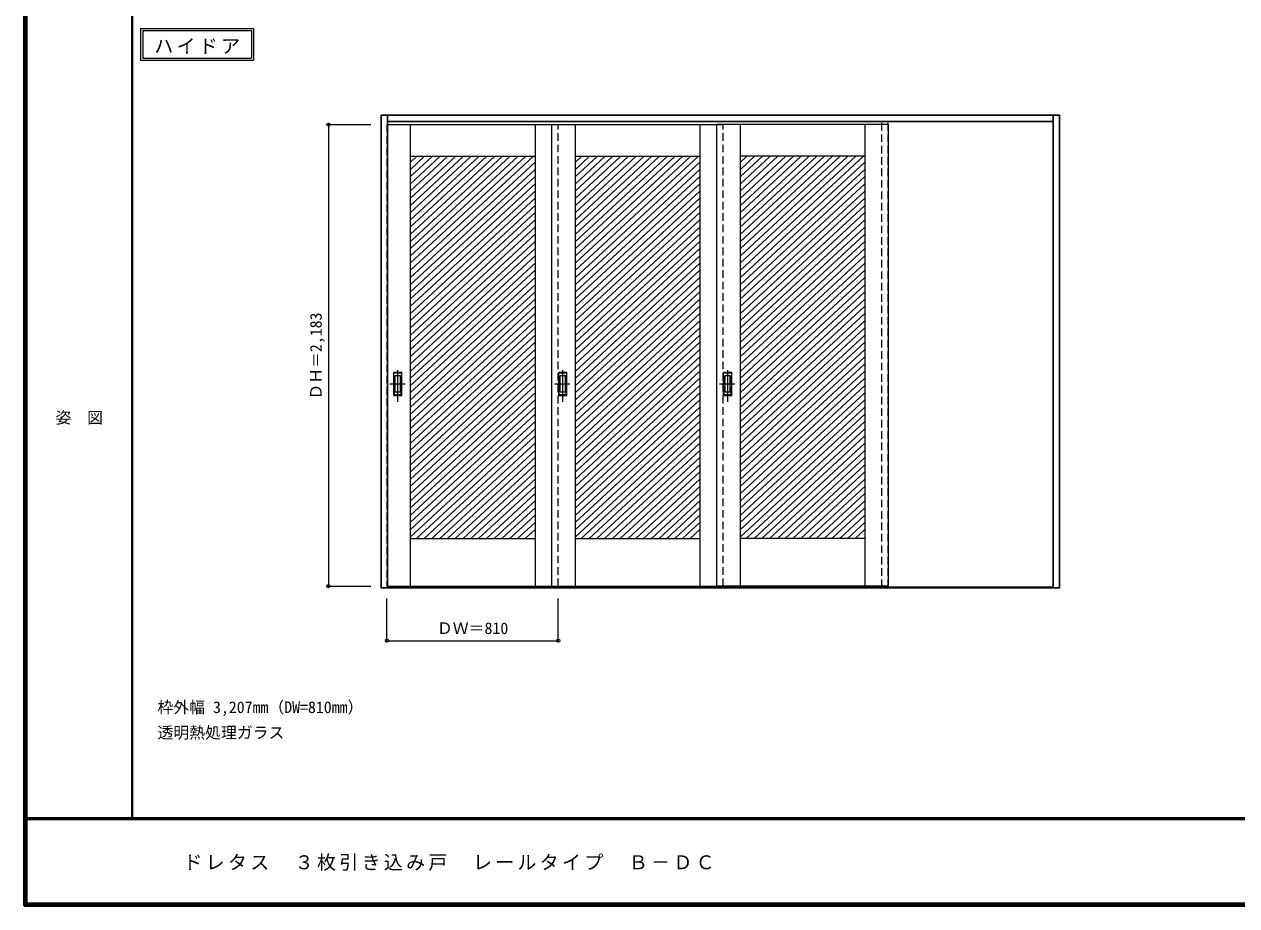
# Model space of a CAD drawing. Units: millimetres, scale not verified. Extents: x -6000 to 5700, y -4307 to 4175.
# Drawn here: x -6000 to -267, y -4205 to -36 of the extents above; entities that cross this region are included whole.
import ezdxf
from ezdxf.enums import TextEntityAlignment as Align

# ---------------------------------------------------------------- set-up
doc = ezdxf.new("R2010")
doc.units = ezdxf.units.MM
doc.header["$LTSCALE"] = 30
doc.header["$PDMODE"] = 32
doc.header["$PDSIZE"] = 15
doc.linetypes.add('CHAIN1', pattern=[8, 5, -1, 1, -1])
doc.linetypes.add('DASHED1', pattern=[1.8, 1.2, -0.6])
for name, color, linetype, lineweight in [('0-2_扉', 7, 'Continuous', 18), ('0-4_枠', 3, 'Continuous', 25), ('0-6_引手', 7, 'Continuous', 18), ('0-A_文字', 7, 'Continuous', 18), ('0-B_寸法', 4, 'Continuous', 9), ('0-C_ハッチ', 4, 'Continuous', 9), ('F-1_枠', 6, 'Continuous', 40), ('F-A_文字', 7, 'Continuous', 18)]:
    doc.layers.add(name, color=color, linetype=linetype, lineweight=lineweight)
doc.styles.add('ＭＳ ゴシック', font='')
doc.styles.get('ＭＳ ゴシック').set_extended_font_data('MS Gothic')

msp = doc.modelspace()

# ---------------------------------------------------------------- linework, layer by layer
at = {"layer": '0-2_扉', "color": 4, "linetype": 'DASHED1', "lineweight": 9}
for p, q in [((-4285, -510.25), (-4285, -2693.25)), ((-4285, -510.25), (-4282, -510.25)), ((-4282, -2693.25), (-4285, -2693.25))]:
    msp.add_line(p, q, dxfattribs=at)
at = {"layer": '0-2_扉'}
for p, q in [((-4282, -510.25), (-3475, -510.25)), ((-4175, -510.25), (-4175, -2693.25)), ((-3585, -510.25), (-3585, -2693.25)), ((-3505, -2693.25), (-3505, -510.25)), ((-3505, -510.25), (-2695, -510.25)), ((-3395, -510.25), (-3395, -2693.25)), ((-2805, -510.25), (-2805, -2693.25)), ((-2725, -2693.25), (-2725, -510.25)), ((-1915, -510.25), (-2725, -510.25)), ((-2615, -510.25), (-2615, -2693.25)), ((-2025, -510.25), (-2025, -2693.25)), ((-4175, -660.25), (-3585, -660.25)), ((-3395, -660.25), (-2805, -660.25)), ((-2025, -660.25), (-2615, -660.25)), ((-4175, -2468.25), (-3585, -2468.25)), ((-3395, -2468.25), (-2805, -2468.25)), ((-2025, -2468.25), (-2615, -2468.25)), ((-4282, -2693.25), (-3475, -2693.25)), ((-3505, -2693.25), (-2695, -2693.25))]:
    msp.add_line(p, q, dxfattribs=at)
msp.add_lwpolyline([(-1915, -510.25), (-1915, -2693.25), (-2725, -2693.25)], dxfattribs=at)
at = {"layer": '0-4_枠'}
for p, q in [((-4312, -466.25), (-1105, -466.25)), ((-4282, -2701.25), (-4282, -466.25)), ((-4282, -496.25), (-1135, -496.25)), ((-1135, -2701.25), (-1135, -466.25)), ((-1105, -2701.25), (-1105, -466.25)), ((-1135, -2698.25), (-4282, -2698.25)), ((-1135, -2701.25), (-4282, -2701.25)), ((-2725, -2701.25), (-2695, -2701.25)), ((-1105, -2701.25), (-1135, -2701.25))]:
    msp.add_line(p, q, dxfattribs=at)
at = {"layer": '0-4_枠', "color": 4, "linetype": 'DASHED1', "lineweight": 9}
for p, q in [((-3475, -2693.25), (-3475, -510.25)), ((-2695, -2693.25), (-2695, -510.25)), ((-1945, -2698.25), (-1945, -496.25)), ((-1915, -2698.25), (-1915, -496.25))]:
    msp.add_line(p, q, dxfattribs=at)
at = {"layer": '0-4_枠'}
msp.add_lwpolyline([(-4282, -2701.25), (-4312, -2701.25), (-4312, -466.25)], dxfattribs=at)
at = {"layer": '0-6_引手', "linetype": 'CHAIN1'}
for p, q in [((-4234, -1820.98), (-4234, -1650.13)), ((-3454, -1820.98), (-3454, -1650.13)), ((-2674, -1820.98), (-2674, -1650.13)), ((-4272.07, -1735.75), (-4199.56, -1735.75)), ((-3492.07, -1735.75), (-3419.56, -1735.75)), ((-2712.07, -1735.75), (-2639.56, -1735.75))]:
    msp.add_line(p, q, dxfattribs=at)
at = {"layer": '0-6_引手'}
for p, q in [((-4253, -1680.75), (-4215, -1680.75)), ((-4253, -1790.75), (-4253, -1680.75)), ((-4246.5, -1696.75), (-4221.5, -1696.75)), ((-4246.5, -1774.75), (-4246.5, -1696.75)), ((-4221.5, -1774.75), (-4221.5, -1696.75)), ((-4215, -1790.75), (-4215, -1680.75)), ((-3473, -1680.75), (-3435, -1680.75)), ((-3473, -1790.75), (-3473, -1680.75)), ((-3466.5, -1696.75), (-3441.5, -1696.75)), ((-3466.5, -1774.75), (-3466.5, -1696.75)), ((-3441.5, -1774.75), (-3441.5, -1696.75)), ((-3435, -1790.75), (-3435, -1680.75)), ((-2693, -1680.75), (-2655, -1680.75)), ((-2693, -1790.75), (-2693, -1680.75)), ((-2686.5, -1696.75), (-2661.5, -1696.75)), ((-2686.5, -1774.75), (-2686.5, -1696.75)), ((-2661.5, -1774.75), (-2661.5, -1696.75)), ((-2655, -1790.75), (-2655, -1680.75)), ((-4246.5, -1774.75), (-4221.5, -1774.75)), ((-3466.5, -1774.75), (-3441.5, -1774.75)), ((-2686.5, -1774.75), (-2661.5, -1774.75)), ((-4253, -1790.75), (-4215, -1790.75)), ((-3473, -1790.75), (-3435, -1790.75)), ((-2693, -1790.75), (-2655, -1790.75))]:
    msp.add_line(p, q, dxfattribs=at)
at = {"layer": '0-6_引手', "linetype": 'DASHED1'}
for p, q in [((-4218, -1786.75), (-4218, -1684.75)), ((-3438, -1786.75), (-3438, -1684.75)), ((-2658, -1786.75), (-2658, -1684.75)), ((-4250, -1786.75), (-4218, -1786.75)), ((-3470, -1786.75), (-3438, -1786.75)), ((-2690, -1786.75), (-2658, -1786.75))]:
    msp.add_line(p, q, dxfattribs=at)
for points in [[(-4250, -1786.75), (-4250, -1684.75), (-4218, -1684.75)], [(-3470, -1786.75), (-3470, -1684.75), (-3438, -1684.75)], [(-2690, -1786.75), (-2690, -1684.75), (-2658, -1684.75)]]:
    msp.add_lwpolyline(points, dxfattribs=at)
at = {"layer": '0-A_文字'}
for p, q in [((-5450, -55.5), (-5450, -205.5)), ((-5440, -65.5), (-4925.67, -65.5)), ((-4925.67, -65.5), (-4925.67, -195.5)), ((-5450, -205.5), (-4915.67, -205.5))]:
    msp.add_line(p, q, dxfattribs=at)
for points in [[(-5450, -55.5), (-4915.67, -55.5), (-4915.67, -205.5)], [(-5440, -65.5), (-5440, -195.5), (-4925.67, -195.5)]]:
    msp.add_lwpolyline(points, dxfattribs=at)
at = {"layer": '0-B_寸法'}
for p, q in [((-4562, -510.25), (-4362, -510.25)), ((-4562, -510.25), (-4562, -2693.25)), ((-4562, -2693.25), (-4362, -2693.25)), ((-4285, -2951.25), (-4285, -2751.25)), ((-3475, -2951.25), (-3475, -2751.25)), ((-4285, -2951.25), (-3475, -2951.25))]:
    msp.add_line(p, q, dxfattribs=at)
at = {"layer": '0-B_寸法', "color": 7}
for p in [(-4562, -510.25), (-4562, -2693.25), (-4285, -2951.25), (-3475, -2951.25)]:
    msp.add_point(p, dxfattribs=at)
at = {"layer": '0-C_ハッチ'}
for p, q in [((-4106.86, -660.25), (-4175, -723.35)), ((-4070.06, -660.25), (-4175, -757.42)), ((-4033.26, -660.25), (-4175, -791.49)), ((-3996.47, -660.25), (-4175, -825.56)), ((-4143.65, -660.25), (-4175, -689.28)), ((-3959.67, -660.25), (-4175, -859.63)), ((-3922.87, -660.25), (-4175, -893.7)), ((-3886.08, -660.25), (-4175, -927.77)), ((-3849.28, -660.25), (-4175, -961.84)), ((-3812.48, -660.25), (-4175, -995.91)), ((-3775.69, -660.25), (-4175, -1029.99)), ((-3738.89, -660.25), (-4175, -1064.06)), ((-3702.09, -660.25), (-4175, -1098.13)), ((-3665.3, -660.25), (-4175, -1132.2)), ((-3628.5, -660.25), (-4175, -1166.27)), ((-3591.7, -660.25), (-4175, -1200.34)), ((-3326.86, -660.25), (-3395, -723.35)), ((-3290.06, -660.25), (-3395, -757.42)), ((-3253.26, -660.25), (-3395, -791.49)), ((-3216.47, -660.25), (-3395, -825.56)), ((-3363.65, -660.25), (-3395, -689.28)), ((-3179.67, -660.25), (-3395, -859.63)), ((-3142.87, -660.25), (-3395, -893.7)), ((-3106.08, -660.25), (-3395, -927.77)), ((-3069.28, -660.25), (-3395, -961.84)), ((-3032.48, -660.25), (-3395, -995.91)), ((-2995.69, -660.25), (-3395, -1029.99)), ((-2958.89, -660.25), (-3395, -1064.06)), ((-2922.09, -660.25), (-3395, -1098.13)), ((-2885.3, -660.25), (-3395, -1132.2)), ((-2848.5, -660.25), (-3395, -1166.27)), ((-2811.7, -660.25), (-3395, -1200.34)), ((-2546.86, -660.25), (-2615, -723.35)), ((-2510.06, -660.25), (-2615, -757.42)), ((-2473.26, -660.25), (-2615, -791.49)), ((-2436.47, -660.25), (-2615, -825.56)), ((-2583.65, -660.25), (-2615, -689.28)), ((-2399.67, -660.25), (-2615, -859.63)), ((-2362.87, -660.25), (-2615, -893.7)), ((-2326.08, -660.25), (-2615, -927.77)), ((-2289.28, -660.25), (-2615, -961.84)), ((-2252.48, -660.25), (-2615, -995.91)), ((-2215.69, -660.25), (-2615, -1029.99)), ((-2178.89, -660.25), (-2615, -1064.06)), ((-2142.09, -660.25), (-2615, -1098.13)), ((-2105.3, -660.25), (-2615, -1132.2)), ((-2068.5, -660.25), (-2615, -1166.27)), ((-2031.7, -660.25), (-2615, -1200.34)), ((-3585, -688.12), (-4175, -1234.41)), ((-3585, -722.19), (-4175, -1268.48)), ((-2805, -688.12), (-3395, -1234.41)), ((-2805, -722.19), (-3395, -1268.48)), ((-2025, -688.12), (-2615, -1234.41)), ((-2025, -722.19), (-2615, -1268.48)), ((-3585, -756.26), (-4175, -1302.55)), ((-3585, -790.33), (-4175, -1336.63)), ((-2805, -756.26), (-3395, -1302.55)), ((-2805, -790.33), (-3395, -1336.63)), ((-2025, -756.26), (-2615, -1302.55)), ((-2025, -790.33), (-2615, -1336.63)), ((-3585, -824.4), (-4175, -1370.7)), ((-3585, -858.47), (-4175, -1404.77)), ((-2805, -824.4), (-3395, -1370.7)), ((-2805, -858.47), (-3395, -1404.77)), ((-2025, -824.4), (-2615, -1370.7)), ((-2025, -858.47), (-2615, -1404.77)), ((-3585, -892.54), (-4175, -1438.84)), ((-2805, -892.54), (-3395, -1438.84)), ((-2025, -892.54), (-2615, -1438.84)), ((-3585, -926.61), (-4175, -1472.91)), ((-3585, -960.68), (-4175, -1506.98)), ((-2805, -926.61), (-3395, -1472.91)), ((-2805, -960.68), (-3395, -1506.98)), ((-2025, -926.61), (-2615, -1472.91)), ((-2025, -960.68), (-2615, -1506.98)), ((-3585, -994.76), (-4175, -1541.05)), ((-3585, -1028.83), (-4175, -1575.12)), ((-2805, -994.76), (-3395, -1541.05)), ((-2805, -1028.83), (-3395, -1575.12)), ((-2025, -994.76), (-2615, -1541.05)), ((-2025, -1028.83), (-2615, -1575.12)), ((-3585, -1062.9), (-4175, -1609.19)), ((-2805, -1062.9), (-3395, -1609.19)), ((-2025, -1062.9), (-2615, -1609.19)), ((-3585, -1096.97), (-4175, -1643.26)), ((-3585, -1131.04), (-4175, -1677.34)), ((-2805, -1096.97), (-3395, -1643.26)), ((-2805, -1131.04), (-3395, -1677.34)), ((-2025, -1096.97), (-2615, -1643.26)), ((-2025, -1131.04), (-2615, -1677.34)), ((-3585, -1165.11), (-4175, -1711.41)), ((-3585, -1199.18), (-4175, -1745.48)), ((-2805, -1165.11), (-3395, -1711.41)), ((-2805, -1199.18), (-3395, -1745.48)), ((-2025, -1165.11), (-2615, -1711.41)), ((-2025, -1199.18), (-2615, -1745.48)), ((-3585, -1233.25), (-4175, -1779.55)), ((-2805, -1233.25), (-3395, -1779.55)), ((-2025, -1233.25), (-2615, -1779.55)), ((-3585, -1267.32), (-4175, -1813.62)), ((-3585, -1301.4), (-4175, -1847.69)), ((-2805, -1267.32), (-3395, -1813.62)), ((-2805, -1301.4), (-3395, -1847.69)), ((-2025, -1267.32), (-2615, -1813.62)), ((-2025, -1301.4), (-2615, -1847.69)), ((-3585, -1335.47), (-4175, -1881.76)), ((-3585, -1369.54), (-4175, -1915.83)), ((-2805, -1335.47), (-3395, -1881.76)), ((-2805, -1369.54), (-3395, -1915.83)), ((-2025, -1335.47), (-2615, -1881.76)), ((-2025, -1369.54), (-2615, -1915.83)), ((-3585, -1403.61), (-4175, -1949.9)), ((-2805, -1403.61), (-3395, -1949.9)), ((-2025, -1403.61), (-2615, -1949.9)), ((-3585, -1437.68), (-4175, -1983.98)), ((-3585, -1471.75), (-4175, -2018.05)), ((-2805, -1437.68), (-3395, -1983.98)), ((-2805, -1471.75), (-3395, -2018.05)), ((-2025, -1437.68), (-2615, -1983.98)), ((-2025, -1471.75), (-2615, -2018.05)), ((-3585, -1505.82), (-4175, -2052.12)), ((-3585, -1539.89), (-4175, -2086.19)), ((-2805, -1505.82), (-3395, -2052.12)), ((-2805, -1539.89), (-3395, -2086.19)), ((-2025, -1505.82), (-2615, -2052.12)), ((-2025, -1539.89), (-2615, -2086.19)), ((-3585, -1573.96), (-4175, -2120.26)), ((-2805, -1573.96), (-3395, -2120.26)), ((-2025, -1573.96), (-2615, -2120.26)), ((-3585, -1608.03), (-4175, -2154.33)), ((-3585, -1642.11), (-4175, -2188.4)), ((-2805, -1608.03), (-3395, -2154.33)), ((-2805, -1642.11), (-3395, -2188.4)), ((-2025, -1608.03), (-2615, -2154.33)), ((-2025, -1642.11), (-2615, -2188.4)), ((-3585, -1676.18), (-4175, -2222.47)), ((-3585, -1710.25), (-4175, -2256.54)), ((-2805, -1676.18), (-3395, -2222.47)), ((-2805, -1710.25), (-3395, -2256.54)), ((-2025, -1676.18), (-2615, -2222.47)), ((-2025, -1710.25), (-2615, -2256.54)), ((-3585, -1744.32), (-4175, -2290.62)), ((-2805, -1744.32), (-3395, -2290.62)), ((-2025, -1744.32), (-2615, -2290.62)), ((-3585, -1778.39), (-4175, -2324.69)), ((-3585, -1812.46), (-4175, -2358.76)), ((-2805, -1778.39), (-3395, -2324.69)), ((-2805, -1812.46), (-3395, -2358.76)), ((-2025, -1778.39), (-2615, -2324.69)), ((-2025, -1812.46), (-2615, -2358.76)), ((-3585, -1846.53), (-4175, -2392.83)), ((-3585, -1880.6), (-4175, -2426.9)), ((-2805, -1846.53), (-3395, -2392.83)), ((-2805, -1880.6), (-3395, -2426.9)), ((-2025, -1846.53), (-2615, -2392.83)), ((-2025, -1880.6), (-2615, -2426.9)), ((-3585, -1914.67), (-4175, -2460.97)), ((-3585, -1948.75), (-4146.07, -2468.25)), ((-2805, -1914.67), (-3395, -2460.97)), ((-2805, -1948.75), (-3366.07, -2468.25)), ((-2025, -1914.67), (-2615, -2460.97)), ((-2025, -1948.75), (-2586.07, -2468.25)), ((-3585, -1982.82), (-4109.27, -2468.25)), ((-2805, -1982.82), (-3329.27, -2468.25)), ((-2025, -1982.82), (-2549.27, -2468.25)), ((-3585, -2016.89), (-4072.47, -2468.25)), ((-3585, -2050.96), (-4035.68, -2468.25)), ((-2805, -2016.89), (-3292.47, -2468.25)), ((-2805, -2050.96), (-3255.68, -2468.25)), ((-2025, -2016.89), (-2512.47, -2468.25)), ((-2025, -2050.96), (-2475.68, -2468.25)), ((-3585, -2085.03), (-3998.88, -2468.25)), ((-3585, -2119.1), (-3962.08, -2468.25)), ((-2805, -2085.03), (-3218.88, -2468.25)), ((-2805, -2119.1), (-3182.08, -2468.25)), ((-2025, -2085.03), (-2438.88, -2468.25)), ((-2025, -2119.1), (-2402.08, -2468.25)), ((-3585, -2153.17), (-3925.29, -2468.25)), ((-2805, -2153.17), (-3145.29, -2468.25)), ((-2025, -2153.17), (-2365.29, -2468.25)), ((-3585, -2187.24), (-3888.49, -2468.25)), ((-3585, -2221.31), (-3851.69, -2468.25)), ((-2805, -2187.24), (-3108.49, -2468.25)), ((-2805, -2221.31), (-3071.69, -2468.25)), ((-2025, -2187.24), (-2328.49, -2468.25)), ((-2025, -2221.31), (-2291.69, -2468.25)), ((-3585, -2255.38), (-3814.89, -2468.25)), ((-3585, -2289.46), (-3778.1, -2468.25)), ((-2805, -2255.38), (-3034.89, -2468.25)), ((-2805, -2289.46), (-2998.1, -2468.25)), ((-2025, -2255.38), (-2254.9, -2468.25)), ((-2025, -2289.46), (-2218.1, -2468.25)), ((-3585, -2323.53), (-3741.3, -2468.25)), ((-2805, -2323.53), (-2961.3, -2468.25)), ((-2025, -2323.53), (-2181.3, -2468.25)), ((-3585, -2357.6), (-3704.5, -2468.25)), ((-3585, -2391.67), (-3667.71, -2468.25)), ((-2805, -2357.6), (-2924.5, -2468.25)), ((-2805, -2391.67), (-2887.71, -2468.25)), ((-2025, -2357.6), (-2144.5, -2468.25)), ((-2025, -2391.67), (-2107.71, -2468.25)), ((-3585, -2425.74), (-3630.91, -2468.25)), ((-2805, -2425.74), (-2850.91, -2468.25)), ((-2025, -2425.74), (-2070.91, -2468.25))]:
    msp.add_line(p, q, dxfattribs=at)
at = {"layer": 'F-1_枠'}
for p, q in [((-6000, 4175), (-6000, -4205)), ((-5995, 4175), (-5995, -4205)), ((-5990, 4175), (-5990, -4205)), ((-5490, 4175), (-5490, -3790)), ((5700, -3790), (-6000, -3790)), ((5700, -3795), (-6000, -3795)), ((5700, -4195), (-6000, -4195)), ((5700, -4200), (-6000, -4200)), ((5700, -4205), (-6000, -4205))]:
    msp.add_line(p, q, dxfattribs=at)

# ---------------------------------------------------------------- texts
at = {"layer": '0-A_文字', "style": 'ＭＳ ゴシック'}
for s, p in [('枠外幅 3,207mm（DW=810mm）', (-5370, -3310)), ('透明熱処理ガラス', (-5370, -3430))]:
    msp.add_text(s, height=54.99, dxfattribs=at).set_placement(p, align=Align.BOTTOM_LEFT)
at = {"layer": '0-A_文字', "insert": (-5385.34, -175.5), "char_height": 65.98, "attachment_point": 7, "style": 'ＭＳ ゴシック'}
msp.add_mtext('\\T1.17;ハイドア', dxfattribs=at)
at = {"layer": '0-B_寸法', "color": 7, "style": 'ＭＳ ゴシック'}
msp.add_text('ＤＨ＝2,183', height=54.99, rotation=90, dxfattribs=at).set_placement((-4577, -1811.25), align=Align.BOTTOM_LEFT)
msp.add_text('ＤＷ＝810', height=54.99, dxfattribs=at).set_placement((-4048.75, -2936.25), align=Align.BOTTOM_LEFT)
at = {"layer": 'F-A_文字', "style": 'ＭＳ ゴシック'}
msp.add_text('姿\u3000図', height=54.99, dxfattribs=at).set_placement((-5852.5, -1940.25), align=Align.BOTTOM_LEFT)
at = {"layer": 'F-A_文字', "insert": (-5247.55, -4040), "char_height": 65.98, "attachment_point": 7, "style": 'ＭＳ ゴシック'}
msp.add_mtext('\\T1.17;ドレタス\u3000３枚引き込み戸\u3000レールタイプ\u3000Ｂ－ＤＣ', dxfattribs=at)

doc.saveas('drawing.dxf')
